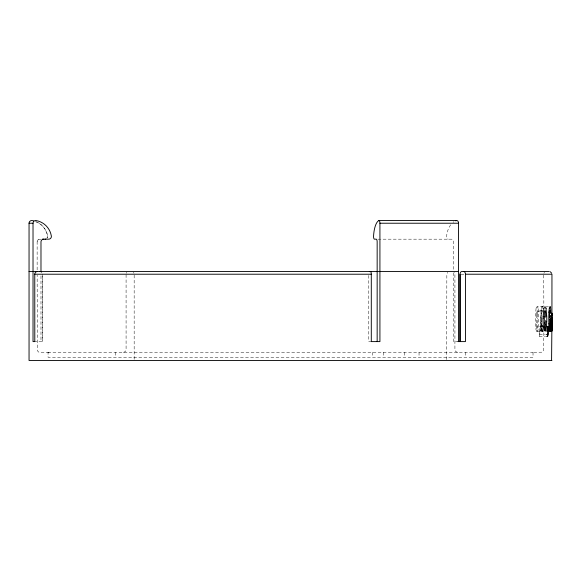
<?xml version="1.0" encoding="UTF-8"?>
<svg xmlns="http://www.w3.org/2000/svg" width="581" height="581" viewBox="0 0 581 581"><rect width="100%" height="100%" fill="white"/><g stroke="black" fill="none" stroke-linecap="round" stroke-linejoin="round"><path stroke-width="0.44" stroke-dasharray="2.9 2.18" d="M33.909 341.599L42.674 341.599L42.674 275.111M541.739 331.017L541.739 322.811M542.276 331.017C542.603 314.829 541.645 337.837 542.516 329.616M537.766 320.313L537.759 321.852A23.552 5.156 90 0 1 537.73 324.626L537.476 331.286L537.774 330.858A5.868 1.322 89.1 0 0 538.035 330.161L538.747 320.218A38.193 7.568 90 0 0 538.805 317.335L538.1 308.322M539.887 331.017L539.589 336.406L545.544 336.406M446.709 359.574L446.833 274.217L447.617 272.307M543.845 332.811L543.656 350.713L542.196 352.173L532.479 352.376M536.488 314.626L537.069 310.61L537.563 311.844M540.969 312.527L541.02 311.605M37.133 269.875L37.133 241.87L37.925 239.968L40.801 239.176M541.782 319.1L541.761 331.286M536.06 308.315L535.268 318.286A36.037 9.311 90 0 0 535.29 322.716L535.66 327.858M539.589 336.406L540.279 329.703L542.276 329.703M543.874 273.223L544.477 272.307M126.288 273.186L126.876 272.307M541.942 310.588L541.557 314.096A20.212 2.694 -90 0 0 541.528 316.384L541.732 320.523A22.514 2.912 -90 0 1 541.724 322.339M46.633 238.348L47.598 237.193C47.17 230.287 42.006 223.649 35.339 221.622M123.39 352.376L125.293 351.592L126.084 349.682L126.084 274.217M543.417 306.761L537.12 306.761L536.459 307.284A5.883 1.373 -89 0 0 536.067 308.351M546.147 306.826L548.442 306.797M378.042 239.176L451.626 239.176A2.694 1.736 90 0 1 453.362 241.87L453.362 269.664M460.9 274.217L464.357 274.217M542.647 310.61L537.069 310.61M537.447 311.147L542.698 311.147M542.472 326.391L539.495 326.391L539.495 331.017L542.741 331.017M542.865 326.95L536.757 326.95L536.757 331.272L543.605 331.286M539.422 334.496L545.385 334.496M371.593 341.599L368.79 341.599L368.79 275.111M458.554 341.599L453.362 341.599L453.362 272.395M47.918 352.376L532.908 352.376M532.908 357.235L48.063 357.235L48.063 352.376M541.332 308.155A7.633 0.98 -89.2 0 1 541.942 306.775L543.627 306.797M49.087 352.376L38.804 352.173L37.344 350.713L37.148 275.118M537.12 306.761L537.752 307.291A5.941 1.322 -89.3 0 1 538.093 308.366M457.61 352.376L455.707 351.592L454.916 349.682L454.916 274.217L454.124 272.307M542.015 310.581L542.255 312.309M536.757 331.272L536.641 331.155A6.297 1.467 89 0 1 536.219 330.371L535.943 329.405A7.008 1.707 89.7 0 1 535.653 327.88M133.383 272.307L133.964 273.186M541.172 328.585L540.926 325.004M536.466 322.913L536.445 316.834A29.181 7.016 -90 0 1 536.445 314.604M537.766 317.233L537.759 316.725A28.992 6.34 -90 0 0 537.73 314.8M543.743 275.118L543.838 305.889M537.774 319.034L537.766 318.257M540.94 331.017L540.94 320.109A14.685 2.222 -90 0 1 540.947 318.984L541.79 315.723L541.1 313.123L540.272 316.609L540.214 331.017M533.017 352.376L533.017 357.235M465.701 352.376L465.701 357.235M419.046 352.376L419.046 357.235M404.383 352.376L404.383 357.235M383.344 352.376L383.344 357.235M372.748 352.376L372.748 357.235M134.167 275.111L134.167 360.467M115.408 352.376L115.408 357.235M42.674 274.217L42.674 341.599M40.982 275.902L40.982 341.599M36.385 221.789A18.868 18.868 0 0 1 47.657 236.031A2.694 2.694 0 0 1 47.119 238.137M37.133 241.87A2.694 2.694 0 0 1 39.835 239.176M450.689 224.811A18.868 12.128 90 0 0 446.6 236.031A2.694 1.736 90 0 0 448.307 239.176M453.078 222.341A18.868 12.128 90 0 1 453.928 221.739M536.742 326.972A7.814 1.823 89.9 0 1 536.539 322.934M537.607 311.765A9.223 2.07 -89.9 0 1 537.759 314.793M541.761 331.192A7.342 0.908 88.6 0 1 541.209 328.345M541.02 324.852A24.424 3.66 90 0 1 541.034 312.658M540.976 311.46A8.337 1.177 -89.8 0 1 541.339 308.3M541.942 306.775A9.514 1.147 -87.8 0 1 542.022 306.768L542.211 306.942A6.021 0.719 -88.7 0 1 542.501 308.075M542.501 308.053A6.282 0.704 -89.4 0 1 542.531 308.279"/><path stroke-width="0.87" d="M370.685 271.625A2.694 0.835 90 0 0 370.46 271.516A2.694 0.835 -90 0 1 371.295 274.217L371.295 341.599L379.923 341.599L379.923 223.227A2.694 0.922 -90 0 0 378.848 220.569L456.535 220.569A2.694 1.736 90 0 1 458.554 223.227L458.554 341.599M460.036 274.217L460.036 341.599L460.036 274.217A2.694 1.801 -90 0 1 461.837 271.516L549.256 271.516M464.139 271.625A2.694 1.801 -90 0 0 463.638 271.516A2.694 1.801 90 0 1 465.446 274.217L465.446 341.599L457.828 341.599M546.445 326.391L548.253 326.391L548.253 330.233M551.768 327.03L551.863 322.317M551.768 321.525L551.768 320.109A14.242 0.523 -90 0 1 551.768 318.984L551.834 316.689L551.914 318.729M551.921 330.524L551.95 318.272M543.082 318.286C542.56 320.233 544.361 338.97 544.615 326.95L542.865 326.95M545.661 320.567L545.653 321.598A24.075 5.265 90 0 1 545.617 324.605M551.347 315.904L551.928 315.904L551.95 274.217L465.446 274.217M544.295 316.834L544.317 322.913M551.58 360.467L551.921 323.036M546.656 321.707C546.997 325.985 544.775 338.934 545.588 324.583M543.097 316.87L543.831 308.569M551.783 317.727L551.863 320.48A22.434 0.559 -90 0 0 551.856 322.07M551.906 313.922L551.856 315.904L551.819 313.137M550.33 325.425L550.178 331.293L550.817 322.992L550.156 315.374L549.517 317.379L549.524 316.58A20.328 2.709 -90 0 1 549.582 314.11L549.975 310.574M548.965 312.527L549.016 311.605M551.659 314.183L551.79 313.13M546.539 336.406L547.534 336.406L547.701 333.458A2.665 0.487 89.8 0 0 547.774 332.804L547.847 331.017L546.445 331.017M551.95 360.467L29.05 360.467L29.05 223.227L33.023 223.227A2.694 2.651 90 0 1 36.116 220.569A18.868 18.577 90 0 1 51.346 236.031A2.694 2.651 90 0 1 48.724 239.176L42.413 239.176M379.923 223.227L458.554 223.227M29.05 271.516L458.554 271.516M33.023 223.227L33.023 341.599L34.795 341.599L34.766 274.217L371.295 274.217M550.694 313.515L551.856 313.515L551.928 315.904M547.258 329.703L548.253 329.703M550.694 331.017L551.95 331.017M546.372 334.496L547.367 334.496M550.2 271.712L551.718 273.223M550.04 310.581C550.207 313.58 550.977 313.798 550.701 310.269M550.236 306.935L550.091 306.775A10.138 1.22 -87.7 0 0 549.967 306.775A8.011 1.031 -89.2 0 0 549.335 308.133M546.067 308.584L546.641 315.897M545.45 311.852L545.327 311.147A2.324 0.537 -89.7 0 0 544.52 311.714L544.339 314.633A28.331 6.812 -90 0 0 544.259 316.834M548.914 325.004L549.089 327.764A7.473 1.046 89.7 0 0 549.176 328.577M551.899 317.691L551.928 316.674L551.943 317.589M545.661 317.233L545.653 316.725A13.603 3.058 -89.9 0 0 545.552 311.706M551.914 319.528L551.914 319.078M551.921 320.269L551.921 322.818M551.768 321.99L551.768 322.687M551.863 325.513L551.863 331.017M551.703 313.515L551.768 331.017M549.779 331.286L549.96 318.751L550.251 319.855A7.074 0.777 -90 0 1 550.294 325.331M547.44 326.391L547.44 331.017M377.156 341.599L377.156 241.87A2.694 0.922 -90 0 0 376.234 239.176L374.469 239.176A2.694 0.922 -90 0 1 373.561 236.031A18.868 6.456 -90 0 1 378.848 220.569M40.982 271.516L40.982 241.87A2.694 2.651 90 0 1 43.64 239.176M34.766 274.217A2.694 2.636 90 0 1 37.395 271.516M29.05 223.227A2.694 2.694 0 0 1 32.195 220.569A18.868 18.868 0 0 1 33.618 220.867M45.601 239.103A2.694 2.694 0 0 1 44.998 239.176M455.664 220.853A18.868 12.128 90 0 1 456.535 220.569M544.6 326.98A7.633 1.779 89.9 0 1 544.39 322.934M546.757 315.839A33.437 6.747 90 0 1 546.772 321.758M546.053 308.634A6.18 1.373 -89.3 0 0 545.646 307.334L544.993 306.761L544.303 307.298A6.122 1.423 -89 0 0 543.838 308.62M543.126 318.286A33.095 8.628 -90 0 1 543.148 316.877M548.195 334.119A6.326 1.22 88.4 0 1 547.542 336.472M548.275 330.226A9.281 1.605 89.9 0 1 548.181 333.988M549.779 331.185A7.597 0.937 88.5 0 1 549.205 328.33M548.951 324.939A16.464 2.469 90 0 1 548.914 323.675M548.871 323.726A24.344 3.755 -90 0 1 548.936 312.476M548.98 311.481A8.257 1.169 -89.8 0 1 549.27 308.787M549.285 308.903A8.824 1.169 -89.4 0 1 549.357 308.446M550.243 306.826A6.311 0.748 -88.7 0 1 550.752 310.051M40.031 271.523A2.694 2.636 -90 0 1 41.694 272.119M369.32 271.712A2.694 0.835 90 0 1 369.625 271.516"/></g></svg>
